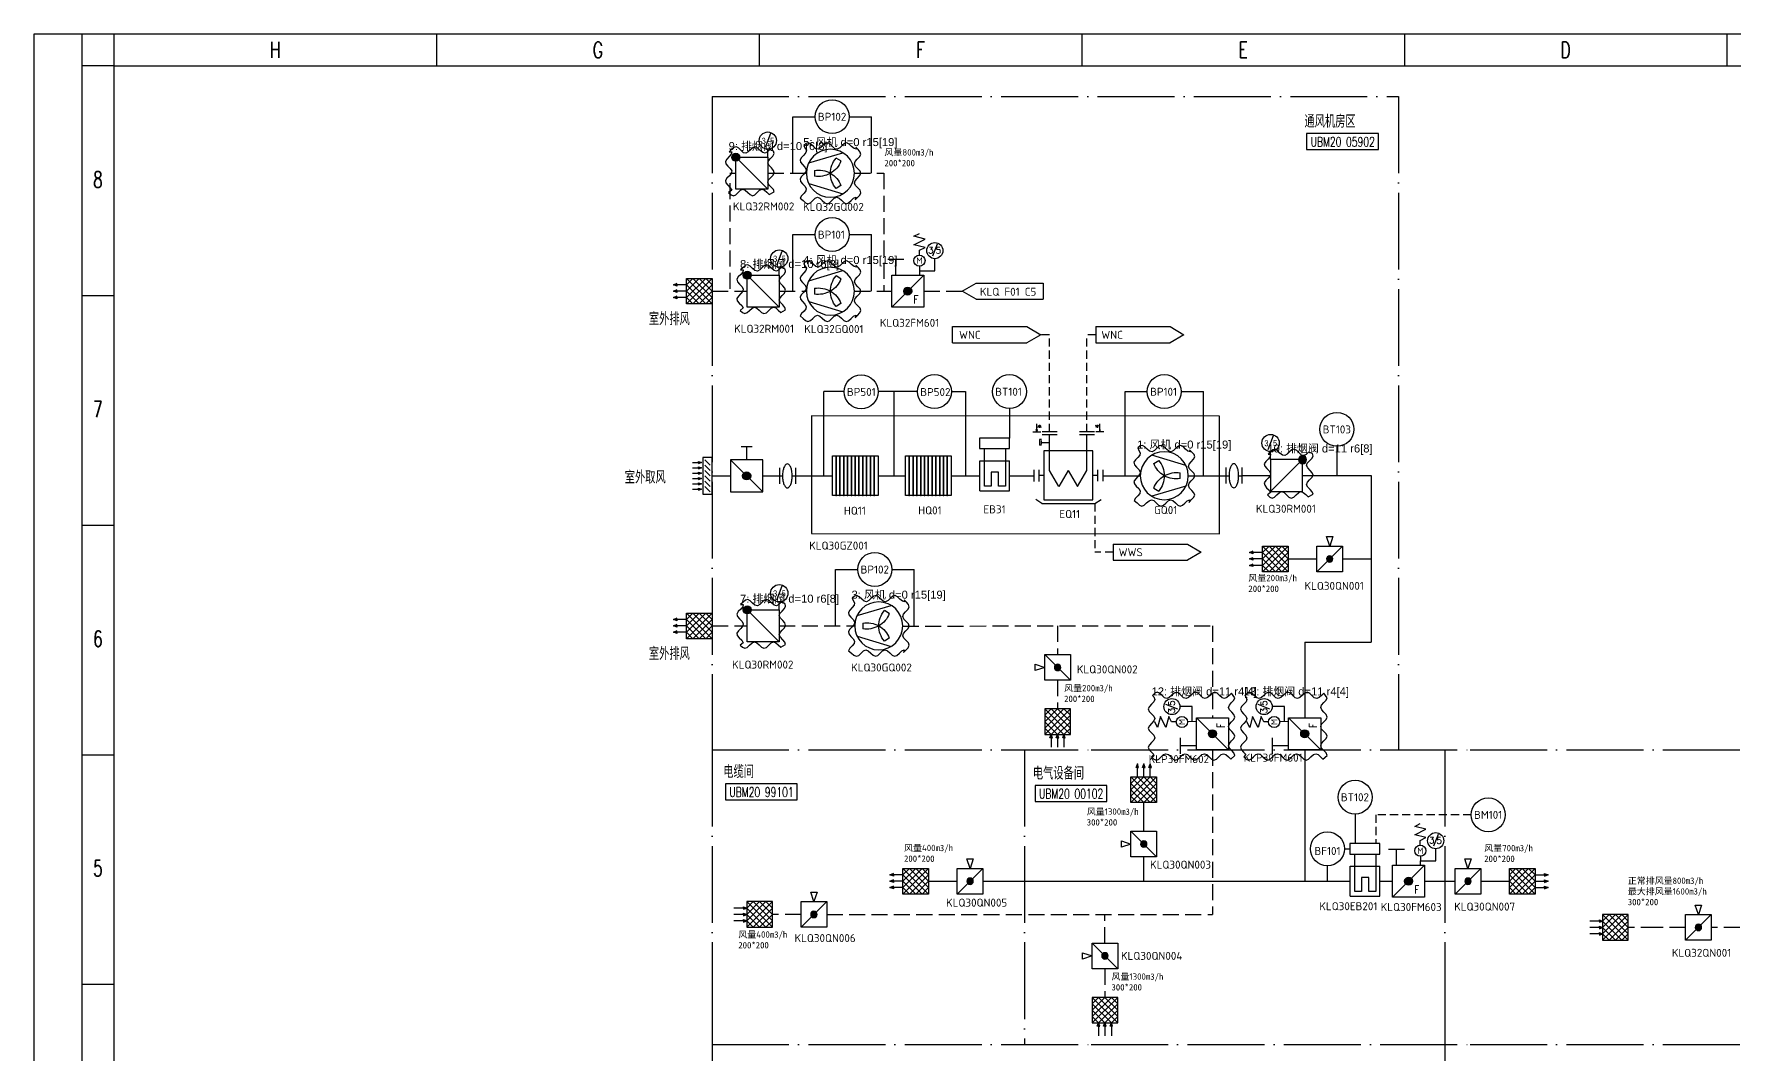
# Model space of a CAD drawing. Header units: inches. Extents: x 15 to 856, y 8 to 602.
# Drawn here: x 15 to 546, y 283 to 602 of the extents above; entities that cross this region are included whole.
import ezdxf
from ezdxf.enums import TextEntityAlignment as Align

# ---------------------------------------------------------------- set-up
doc = ezdxf.new("R2010")
doc.units = ezdxf.units.IN
for name, pattern in [('ACAD_ISO04W100', [30, 24, -3, 0, -3]), ('DASHEDX2', [38.1, 25.4, -12.7]), ('DASHEDX3', [7, 5, -2])]:
    doc.linetypes.add(name, pattern=pattern)
for name, color, linetype in [('05Basic', 3, 'Continuous'), ('1', 7, 'Continuous'), ('DUCT', 1, 'Continuous'), ('LEGEND_MATCH', 4, 'Continuous'), ('TBasic', 2, 'Continuous'), ('V-10_fire damper', 3, 'Continuous'), ('图框', 4, 'Continuous'), ('土建', 4, 'Continuous'), ('通风设备', 3, 'Continuous')]:
    doc.layers.add(name, color=color, linetype=linetype)
doc.styles.add('HW', font='wromans.shx', dxfattribs={"bigfont": 'hztxtc.shx'})
doc.styles.add('HZ', font='txt_____.ttf', dxfattribs={"width": 0.7, "bigfont": 'HZTXT'})
doc.styles.add('ISOCP', font='isocpeur.ttf')
doc.styles.add('ISOCPEUR', font='isocpeur.ttf')
doc.styles.add('ROMAND', font='romand__.ttf', dxfattribs={"width": 0.7, "bigfont": 'OCHINESE.shx'})
doc.styles.add('SIMPLEX', font='SIMPLEX', dxfattribs={"width": 0.6})
doc.styles.get("Standard").update_dxf_attribs({"font": 'arial.ttf'})

# ---------------------------------------------------------------- blocks, each defined once
blk = doc.blocks.new('tk1')
at = {"layer": '图框'}
for p, q in [((-831, 584), (10, 584)), ((-831, -10), (-831, 584)), ((-816, 208.63), (-816, 584)), ((-806, 574), (-806, 584)), ((-705.25, 584), (-705.25, 574)), ((-604.5, 584), (-604.5, 574)), ((-503.75, 584), (-503.75, 574)), ((-403, 584), (-403, 574)), ((-302.25, 584), (-302.25, 574)), ((-806, 574), (-816, 574)), ((-816, 502.25), (-806, 502.25)), ((-816, 430.5), (-806, 430.5)), ((-816, 358.75), (-806, 358.75)), ((-816, 287), (-806, 287))]:
    blk.add_line(p, q, dxfattribs=at)
at = {"layer": '图框', "color": 1}
for p, q in [((-806, 574), (0, 574)), ((-806, 0), (-806, 574))]:
    blk.add_line(p, q, dxfattribs=at)
at = {"layer": '图框', "style": 'HZ', "width": 0.7}
for s, p in [('H', (-755.63, 576.5)), ('G', (-654.88, 576.5)), ('F', (-554.13, 576.5)), ('E', (-453.38, 576.5)), ('D', (-352.63, 576.5)), ('8', (-811.04, 536.01)), ('7', (-811.04, 464.26)), ('6', (-811.04, 392.51)), ('5', (-811.04, 320.76))]:
    blk.add_text(s, height=5, dxfattribs=at).set_placement(p, align=Align.CENTER)
blk = doc.blocks.new('ms1862')
at = {"color": 0, "transparency": 33554687}
for p, q in [((0, 5), (10, 5)), ((0, 2.5), (2.5, 5)), ((0, 0), (5, 5)), ((0, -2.5), (7.5, 5)), ((0, -5), (10, 5)), ((0, 5), (10, -5)), ((0, -5), (0, 5)), ((0, 2.5), (0, 5)), ((0, 2.5), (0, 5)), ((0, 2.5), (7.5, -5)), ((0, 0), (5, -5)), ((10, -2.5), (2.5, 5)), ((2.5, -5), (10, 2.5)), ((5, 5), (10, 0)), ((5, -5), (10, 0)), ((7.5, 5), (10, 2.5)), ((10, 5), (10, -5)), ((10, 2.5), (15, 2.5)), ((10, 0), (15, 0)), ((13.75, 3), (15, 2.5)), ((13.75, 2.5), (13.75, 3)), ((13.75, 2), (15, 2.5)), ((13.75, 2.5), (13.75, 2)), ((13.75, 0.5), (15, 0)), ((13.75, 0), (13.75, 0.5)), ((13.75, 0), (13.75, -0.5)), ((13.75, -0.5), (15, 0)), ((0, -2.5), (2.5, -5)), ((10, -5), (0, -5)), ((7.5, -5), (10, -2.5)), ((10, -2.5), (15, -2.5)), ((13.75, -2), (15, -2.5)), ((13.75, -2.5), (13.75, -2)), ((13.75, -3), (15, -2.5)), ((13.75, -2.5), (13.75, -3))]:
    blk.add_line(p, q, dxfattribs=at)
for p in [(10, 0), (15, 2.5), (15, 0), (10, -2.5), (15, -2.5)]:
    blk.add_point(p, dxfattribs=at)
blk = doc.blocks.new('ms0405')
at = {"color": 0, "transparency": 33554687}
for p, q in [((-1.25, 3.75), (0, 0)), ((1.25, 3.75), (-1.25, 3.75)), ((0, 0), (1.25, 3.75))]:
    blk.add_line(p, q, dxfattribs=at)
blk = doc.blocks.new('ms1801_k10')
at = {"color": 0, "linetype": 'Continuous', "transparency": 33554687}
for p, q in [((-5, 5), (-5, -5)), ((-5, 5), (5, -5)), ((5, 5), (-5, 5)), ((5, -5), (5, 5)), ((-5, -5), (5, -5))]:
    blk.add_line(p, q, dxfattribs=at)
for radius in [1.25, 1.12, 1, 0.875, 0.75, 0.625, 0.5, 0.375, 0.25, 0.125]:
    blk.add_circle((0, 0), radius, dxfattribs=at)
at = {"color": 0, "transparency": 33554687}
blk.add_blockref('ms0405', (0, 5), dxfattribs=at)
blk = doc.blocks.new('ms1863')
at = {"color": 0, "linetype": 'ByBlock', "transparency": 33554687}
for p, q in [((-2.5, 0), (-5, -2.5)), ((0, 0), (-5, -5)), ((-5, 0), (5, -10)), ((-5, -10), (-5, 0)), ((-5, 0), (5, 0)), ((-2.5, 0), (5, -7.5)), ((0, 0), (5, -5)), ((5, 0), (-5, -10)), ((2.5, 0), (-5, -7.5)), ((-5, -2.5), (2.5, -10)), ((-5, -5), (0, -10)), ((-2.5, -10), (5, -2.5)), ((5, -5), (0, -10)), ((2.5, 0), (5, -2.5)), ((2.5, 0), (5, 0)), ((2.5, 0), (5, 0)), ((5, 0), (5, -10)), ((-5, -7.5), (-2.5, -10)), ((5, -10), (-5, -10)), ((-3, -11.25), (-2.5, -10)), ((-2.5, -11.25), (-3, -11.25)), ((-2.5, -10), (-2.5, -15)), ((-2, -11.25), (-2.5, -10)), ((-2.5, -11.25), (-2, -11.25)), ((-0.5, -11.25), (0, -10)), ((0, -11.25), (-0.5, -11.25)), ((0, -10), (0, -15)), ((0.5, -11.25), (0, -10)), ((0, -11.25), (0.5, -11.25)), ((2, -11.25), (2.5, -10)), ((2.5, -11.25), (2, -11.25)), ((5, -7.5), (2.5, -10)), ((2.5, -10), (2.5, -15)), ((3, -11.25), (2.5, -10)), ((2.5, -11.25), (3, -11.25))]:
    blk.add_line(p, q, dxfattribs=at)
for p in [(-2.5, -10), (0, -10), (2.5, -10)]:
    blk.add_point(p, dxfattribs=at)
blk = doc.blocks.new('ms1008_k01')
at = {"color": 0, "transparency": 33554687}
for p, q in [((-3.22, 6.77), (-6.42, -3.88)), ((3.22, 6.77), (6.42, -3.88)), ((-0.89, 5), (0.91, 5)), ((-3.86, -3.3), (-4.77, -1.75)), ((3.86, -3.3), (4.77, -1.75))]:
    blk.add_line(p, q, dxfattribs=at)
blk.add_circle((0, 0), 7.5, dxfattribs=at)
for centre, start, end in [((0.05, -7.5), 90.369, 129.9804), ((-6.52, 3.71), 290.792, 330.369), ((6.5, 3.73), 170.2818, 209.8588), ((-6.49, 3.77), 329.8588, 9.4702), ((-0.05, -7.5), 50.0196, 89.631), ((6.52, 3.71), 209.631, 249.208)]:
    blk.add_arc(centre, 7.5, start, end, dxfattribs=at)
blk = doc.blocks.new('ms0221')
at = {"color": 0, "transparency": 33554687}
for p, q in [((-2.5, 2.5), (-2.5, -2.5)), ((2.5, 2.5), (2.5, -2.5)), ((-2.53, -0.03), (-1.53, -0.03)), ((1.47, -0.03), (2.47, -0.03))]:
    blk.add_line(p, q, dxfattribs=at)
for centre, radius, start, end in [((7.86, -0.03), 9.4, 170.6129, 180), ((3.94, 0.62), 5.42, 158.2424, 170.6129), ((1.48, 1.6), 2.77, 136.0636, 158.2424), ((-0.03, 3.06), 0.67, 90, 136.0636), ((-0.03, 3.06), 0.67, 43.9364, 90), ((-1.55, 1.6), 2.77, 21.7576, 43.9364), ((-4.01, 0.62), 5.42, 9.3871, 21.7576), ((-7.93, -0.03), 9.4, 0, 9.3871), ((7.86, -0.03), 9.4, 180, 189.3871), ((3.94, -0.68), 5.42, 189.3871, 201.7576), ((1.48, -1.66), 2.77, 201.7576, 223.9364), ((-0.03, -3.12), 0.67, 223.9364, 270), ((-0.03, -3.12), 0.67, 270, 316.0636), ((-1.55, -1.66), 2.77, 316.0636, 338.2424), ((-4.01, -0.68), 5.42, 338.2424, 350.6129), ((-7.93, -0.03), 9.4, 350.6129, 360)]:
    blk.add_arc(centre, radius, start, end, dxfattribs=at)
blk = doc.blocks.new('ms1821')
at = {"color": 0, "transparency": 33554687}
for p, q in [((-5, 5), (5, -5)), ((-5, 5), (5, 5)), ((-5, -5), (-5, 5)), ((5, 5), (5, -5)), ((5, -5), (-5, -5))]:
    blk.add_line(p, q, dxfattribs=at)
for radius in [1.25, 1.12, 1, 0.875, 0.75, 0.625, 0.5, 0.375, 0.25, 0.125]:
    blk.add_circle((-5, 5), radius, dxfattribs=at)
blk = doc.blocks.new('防火阀vaf')
at = {"color": 3}
for p, q in [((1660.48, 1013.01), (1662.23, 1013.89)), ((1663.98, 1012.14), (1660.48, 1013.01)), ((1660.48, 1010.39), (1663.98, 1012.14)), ((1663.98, 1009.51), (1660.48, 1010.39)), ((1662.23, 1008.64), (1663.98, 1009.51)), ((1667.77, 1010.51), (1666.31, 1006.81)), ((1652.32, 1005.87), (1657.32, 1005.87)), ((1654.82, 1000.87), (1654.82, 1005.87)), ((1662.23, 1007.15), (1662.23, 1008.64)), ((1653.57, 1000.87), (1663.57, 1000.87)), ((1653.57, 990.87), (1663.57, 1000.87)), ((1653.57, 990.87), (1653.57, 1000.87)), ((1662.32, 1000.87), (1662.38, 1003.66)), ((1663.57, 1000.87), (1663.57, 990.87)), ((1663.57, 990.87), (1653.57, 990.87))]:
    blk.add_line(p, q, dxfattribs=at)
at = {"color": 3, "linetype": 'Continuous'}
for p, q in [((1667.03, 1002.19), (1667.03, 1006.02)), ((1662.32, 1002.19), (1667.03, 1002.19))]:
    blk.add_line(p, q, dxfattribs=at)
blk.add_circle((1667.03, 1008.53), 2.51, dxfattribs=at)
at = {"color": 3}
for centre, radius in [((1662.23, 1005.4), 1.75), ((1658.57, 995.87), 1.25), ((1658.57, 995.87), 1.12), ((1658.57, 995.87), 1), ((1658.57, 995.87), 0.875), ((1658.57, 995.87), 0.75), ((1658.57, 995.87), 0.625), ((1658.57, 995.87), 0.5), ((1658.57, 995.87), 0.375), ((1658.57, 995.87), 0.25), ((1658.57, 995.87), 0.125)]:
    blk.add_circle(centre, radius, dxfattribs=at)
at = {"color": 3, "style": 'ROMAND'}
for s, p in [('3', (1665.78, 1008.63)), ('5', (1668.13, 1008.6))]:
    blk.add_text(s, height=2, dxfattribs=at).set_placement(p, align=Align.MIDDLE)
at = {"color": 3, "style": 'ISOCP'}
blk.add_text('M', height=2, rotation=360, dxfattribs=at).set_placement((1662.23, 1005.4), align=Align.MIDDLE)
at = {"color": 3, "style": 'HZ', "width": 0.8}
blk.add_text('F', height=2.46, dxfattribs=at).set_placement((1660.36, 992.04))

msp = doc.modelspace()

# ---------------------------------------------------------------- hatches: boundary and pattern name
at = {"transparency": 33554687}
h = msp.add_hatch(color=0, dxfattribs=at)
h.paths.add_polyline_path([(328.1, 477.31), (327.97, 478.06), (328.1, 478.06)])
h.paths.add_polyline_path([(328.1, 477.31), (328.1, 478.06), (328.22, 478.06)])
h = msp.add_hatch(color=0, dxfattribs=at)
h.paths.add_polyline_path([(347.82, 477.31), (347.94, 478.06), (347.82, 478.06)])
h.paths.add_polyline_path([(347.82, 477.31), (347.82, 478.06), (347.69, 478.06)])

# ---------------------------------------------------------------- linework, layer by layer
at = {"color": 0, "linetype": 'ACAD_ISO04W100', "transparency": 33554687}
for p, q in [((226.72, 582.16), (441.05, 582.16)), ((226.72, 377.99), (345.11, 377.99)), ((226.72, 377.99), (345.11, 377.99)), ((345.11, 377.99), (463.49, 377.99)), ((345.11, 377.99), (463.49, 377.99)), ((463.49, 377.99), (581.87, 377.99)), ((463.49, 377.99), (581.87, 377.99)), ((226.72, 285.85), (345.11, 285.85)), ((345.11, 285.85), (463.49, 285.85)), ((463.49, 285.85), (581.87, 285.85))]:
    msp.add_line(p, q, dxfattribs=at)
for p, q in [((251.93, 558.2), (251.93, 575.84)), ((251.93, 575.84), (258.89, 575.84)), ((269.51, 575.84), (276.47, 575.84)), ((276.47, 558.15), (276.47, 575.84)), ((251.93, 521.35), (251.93, 539)), ((251.93, 539), (258.89, 539)), ((269.51, 539), (276.47, 539)), ((276.47, 521.3), (276.47, 539)), ((346.56, 510.21), (346.56, 505.19)), ((267.95, 489.9), (261.61, 489.9)), ((261.61, 463.62), (261.61, 489.9)), ((290.85, 489.9), (278.58, 489.9)), ((283.62, 463.62), (283.62, 489.9)), ((301.48, 489.9), (305.85, 489.9)), ((305.85, 489.9), (305.85, 463.62)), ((355.68, 463.62), (355.68, 489.9)), ((355.68, 489.9), (362.64, 489.9)), ((373.27, 489.9), (380.22, 489.9)), ((380.22, 463.62), (380.22, 489.9)), ((319.58, 484.58), (319.58, 475.41)), ((421.86, 472.81), (421.86, 463.64)), ((351.97, 442.26), (351.97, 437.25)), ((265.25, 416.69), (265.25, 434.34)), ((265.25, 434.34), (272.21, 434.34)), ((282.84, 434.34), (289.79, 434.34)), ((289.79, 416.65), (289.79, 434.34)), ((427.54, 357.85), (427.54, 348.69)), ((418.89, 336.89), (418.89, 341.71))]:
    msp.add_line(p, q)
at = {"color": 3}
for p, q in [((244.97, 570.6), (243.24, 566.2)), ((244.12, 563.15), (244.12, 565.65)), ((248.54, 533.75), (246.81, 529.35)), ((247.69, 526.3), (247.69, 528.8)), ((334.45, 477.31), (329.78, 477.31)), ((334.45, 476.36), (329.78, 476.36)), ((332.12, 465.22), (332.12, 476.36)), ((346.13, 477.31), (341.47, 477.31)), ((346.13, 476.36), (341.47, 476.36)), ((343.8, 465.22), (343.8, 476.36)), ((402, 476.09), (400.27, 471.69)), ((264.28, 457.4), (264.28, 469.83)), ((264.28, 469.83), (278.53, 469.83)), ((265.46, 457.4), (265.46, 469.83)), ((265.46, 469.73), (265.46, 457.4)), ((266.65, 457.4), (266.65, 469.83)), ((266.65, 469.73), (266.65, 457.4)), ((267.84, 457.4), (267.84, 469.83)), ((267.84, 469.73), (267.84, 457.4)), ((269.03, 457.4), (269.03, 469.83)), ((269.03, 469.73), (269.03, 457.4)), ((270.22, 457.4), (270.22, 469.83)), ((270.22, 469.73), (270.22, 457.4)), ((271.4, 457.4), (271.4, 469.83)), ((271.4, 469.73), (271.4, 457.4)), ((272.59, 457.4), (272.59, 469.83)), ((272.59, 469.73), (272.59, 457.4)), ((273.78, 457.4), (273.78, 469.83)), ((273.78, 469.73), (273.78, 457.4)), ((274.97, 457.4), (274.97, 469.83)), ((274.97, 469.73), (274.97, 457.4)), ((276.15, 457.4), (276.15, 469.83)), ((276.15, 469.73), (276.15, 457.4)), ((277.34, 457.4), (277.34, 469.83)), ((277.34, 469.73), (277.34, 457.4)), ((278.53, 469.83), (278.53, 457.4)), ((287.11, 457.4), (287.11, 469.83)), ((287.11, 469.83), (301.37, 469.83)), ((288.3, 457.4), (288.3, 469.83)), ((288.3, 469.73), (288.3, 457.4)), ((289.49, 457.4), (289.49, 469.83)), ((289.49, 469.73), (289.49, 457.4)), ((290.68, 457.4), (290.68, 469.83)), ((290.68, 469.73), (290.68, 457.4)), ((291.86, 457.4), (291.86, 469.83)), ((291.86, 469.73), (291.86, 457.4)), ((293.05, 457.4), (293.05, 469.83)), ((293.05, 469.73), (293.05, 457.4)), ((294.24, 457.4), (294.24, 469.83)), ((294.24, 469.73), (294.24, 457.4)), ((295.43, 457.4), (295.43, 469.83)), ((295.43, 469.73), (295.43, 457.4)), ((296.62, 457.4), (296.62, 469.83)), ((296.62, 469.73), (296.62, 457.4)), ((297.8, 457.4), (297.8, 469.83)), ((297.8, 469.73), (297.8, 457.4)), ((298.99, 457.4), (298.99, 469.83)), ((298.99, 469.73), (298.99, 457.4)), ((300.18, 457.4), (300.18, 469.83)), ((300.18, 469.73), (300.18, 457.4)), ((301.37, 469.83), (301.37, 457.4)), ((345.58, 471.35), (330.33, 471.35)), ((330.33, 471.35), (330.33, 456.1)), ((345.58, 456.1), (345.58, 471.35)), ((401.15, 468.64), (401.15, 471.14)), ((327.21, 465.41), (327.21, 461.82)), ((328.8, 465.41), (328.8, 461.82)), ((335.04, 460.26), (332.12, 465.22)), ((337.96, 465.22), (335.04, 460.26)), ((337.96, 465.22), (340.88, 460.26)), ((340.88, 460.26), (343.8, 465.22)), ((347.11, 465.47), (347.11, 461.89)), ((348.71, 465.47), (348.71, 461.89)), ((278.53, 457.4), (264.28, 457.4)), ((301.37, 457.4), (287.11, 457.4)), ((329.73, 454.94), (327.82, 456.21)), ((329.73, 454.94), (346.3, 454.94)), ((330.33, 456.1), (345.58, 456.1)), ((346.3, 454.94), (348.21, 456.21)), ((248.54, 429.13), (246.81, 424.74)), ((247.69, 421.69), (247.69, 424.19))]:
    msp.add_line(p, q, dxfattribs=at)
at = {"color": 7}
for p, q in [((304.86, 521.3), (309.16, 523.81)), ((309.16, 518.8), (304.86, 521.3)), ((325.06, 510.21), (329.36, 507.7)), ((369.8, 510.21), (374.1, 507.7)), ((329.36, 507.7), (325.06, 505.19)), ((374.1, 507.7), (369.8, 505.19)), ((375.21, 442.26), (379.51, 439.76)), ((379.51, 439.76), (375.21, 437.25))]:
    msp.add_line(p, q, dxfattribs=at)
at = {"color": 7, "linetype": 'Continuous'}
for p, q in [((309.16, 523.81), (330.09, 523.81)), ((330.09, 523.81), (330.09, 518.8)), ((309.16, 518.8), (330.09, 518.8)), ((301.82, 510.21), (325.06, 510.21)), ((301.82, 505.19), (301.82, 510.21)), ((346.56, 510.21), (369.8, 510.21)), ((301.82, 505.19), (325.06, 505.19)), ((346.56, 505.19), (369.8, 505.19)), ((351.97, 442.26), (375.21, 442.26)), ((351.97, 437.25), (375.21, 437.25))]:
    msp.add_line(p, q, dxfattribs=at)
at = {"color": 3, "linetype": 'DASHEDX2', "ltscale": 0.1}
for p, q in [((332.12, 507.7), (329.36, 507.7)), ((332.12, 477.31), (332.12, 507.7)), ((343.8, 477.31), (343.8, 507.7)), ((346.56, 507.7), (343.8, 507.7)), ((346.3, 454.94), (346.3, 439.76)), ((351.97, 439.76), (346.3, 439.76))]:
    msp.add_line(p, q, dxfattribs=at)
at = {"color": 0, "transparency": 33554687}
for p, q in [((328.1, 477.31), (328.1, 479.81)), ((328.5, 478.76), (329.47, 479.33)), ((328.5, 479.33), (329.47, 478.76)), ((328.5, 478.77), (329.46, 479.33)), ((328.5, 479.33), (329.46, 478.76)), ((328.5, 478.77), (329.47, 479.33)), ((328.5, 479.33), (329.47, 478.76)), ((328.98, 479.55), (328.98, 478.55)), ((328.98, 479.54), (328.98, 478.54)), ((328.99, 479.55), (328.99, 478.55)), ((347.41, 478.76), (346.45, 479.33)), ((347.41, 479.33), (346.45, 478.76)), ((347.42, 478.77), (346.45, 479.33)), ((347.41, 479.33), (346.45, 478.76)), ((347.41, 478.77), (346.45, 479.33)), ((347.41, 479.33), (346.45, 478.76)), ((346.93, 479.55), (346.93, 478.55)), ((346.93, 479.55), (346.93, 478.55)), ((346.93, 479.54), (346.93, 478.54)), ((347.82, 477.31), (347.82, 479.81)), ((326.85, 477.31), (329.35, 477.31)), ((328.1, 477.31), (327.97, 478.06)), ((327.97, 478.06), (328.22, 478.06)), ((328.22, 478.06), (328.1, 477.31)), ((329.62, 474.05), (332.12, 474.05)), ((349.07, 477.31), (346.57, 477.31)), ((347.69, 478.06), (347.82, 477.31)), ((347.94, 478.06), (347.69, 478.06)), ((347.82, 477.31), (347.94, 478.06))]:
    msp.add_line(p, q, dxfattribs=at)
at = {"color": 0, "linetype": 'Continuous', "transparency": 33554687}
for p, q in [((329.62, 474.95), (328.92, 474.95)), ((328.92, 474.95), (328.92, 473.16)), ((329.62, 473.16), (328.92, 473.16)), ((329.62, 474.05), (329.62, 474.61)), ((329.62, 473.5), (329.62, 474.05))]:
    msp.add_line(p, q, dxfattribs=at)
at = {"color": 4, "linetype": 'DASHEDX2', "ltscale": 0.1}
for p, q in [((434.03, 357.65), (434.03, 348.69)), ((463.83, 357.65), (434.03, 357.65)), ((424.21, 347.02), (425.91, 347.02))]:
    msp.add_line(p, q, dxfattribs=at)
at = {"color": 6}
for points in [[(412.4, 565.59), (434.81, 565.59), (434.81, 570.59), (412.4, 570.59)], [(230.88, 362.36), (253.29, 362.36), (253.29, 367.36), (230.88, 367.36)], [(327.59, 361.85), (349.99, 361.85), (349.99, 366.85), (327.59, 366.85)]]:
    msp.add_lwpolyline(points, close=True, dxfattribs=at)
for centre in [(264.2, 575.84), (264.2, 539), (273.27, 489.85), (296.16, 489.9), (319.58, 489.9), (367.95, 489.9), (421.86, 478.12), (277.52, 434.34), (427.54, 363.17), (469.14, 357.65), (418.89, 347.02)]:
    msp.add_circle(centre, 5.31)
at = {"color": 3}
for centre in [(244.12, 568.35), (247.69, 531.5), (401.15, 473.84), (247.69, 426.89)]:
    msp.add_circle(centre, 2.7, dxfattribs=at)
for p in [(265.46, 457.4), (266.65, 457.4), (267.84, 457.4), (269.03, 457.4), (270.22, 457.4), (271.4, 457.4), (272.59, 457.4), (273.78, 457.4), (274.97, 457.4), (276.15, 457.4), (277.34, 457.4), (288.3, 457.4), (289.49, 457.4), (290.68, 457.4), (291.86, 457.4), (293.05, 457.4), (294.24, 457.4), (295.43, 457.4), (296.62, 457.4), (297.8, 457.4), (298.99, 457.4), (300.18, 457.4)]:
    msp.add_point(p, dxfattribs=at)
at = {"layer": '1', "color": 3}
for p, q in [((330.33, 463.66), (328.8, 463.66)), ((347.11, 463.72), (345.58, 463.72))]:
    msp.add_line(p, q, dxfattribs=at)
at = {"layer": 'DUCT', "color": 1, "linetype": 'DASHEDX3'}
for points in [[(232.21, 558.15), (234.12, 558.15)], [(244.12, 558.15), (256.17, 558.15)], [(271.17, 558.15), (280.3, 558.15)], [(280.3, 558.15), (280.3, 521.3)], [(232.21, 555.04), (232.21, 521.3)], [(226.72, 521.3), (237.69, 521.3)], [(247.69, 521.3), (256.17, 521.3)], [(271.17, 521.3), (282.82, 521.3)], [(292.82, 521.3), (304.86, 521.3)], [(226.72, 416.69), (237.69, 416.69)], [(247.69, 416.69), (271.23, 416.69)], [(286.26, 416.64), (382.98, 416.69)], [(334.62, 416.67), (334.62, 407.71)], [(382.98, 416.69), (382.98, 387.99)], [(334.62, 399.71), (334.62, 390.75)], [(382.98, 377.99), (382.98, 326.5)], [(254.5, 326.5), (245.54, 326.5)], [(262.5, 326.5), (382.98, 326.5)], [(349.41, 317.55), (349.41, 326.5)], [(521.82, 322.45), (512.86, 322.45)], [(530.78, 322.45), (521.82, 322.45)], [(547.73, 322.45), (538.78, 322.45)], [(349.41, 309.55), (349.41, 300.59)]]:
    msp.add_lwpolyline(points, dxfattribs=at)
at = {"layer": 'DUCT', "color": 1, "linetype": 'ByBlock'}
for points in [[(226.72, 463.57), (232.51, 463.57)], [(242.51, 463.57), (247.72, 463.57)], [(252.76, 463.6), (264.28, 463.6)], [(278.53, 463.62), (287.11, 463.62)], [(301.37, 463.62), (310.32, 463.62)], [(319.62, 463.62), (327.21, 463.62)], [(348.71, 463.62), (360.45, 463.62)], [(375.45, 463.61), (387.2, 463.61)], [(392.2, 463.64), (401.15, 463.64)], [(411.15, 463.64), (432.57, 463.64)], [(432.57, 463.64), (432.57, 411.57)], [(406.65, 437.6), (415.61, 437.6)], [(423.61, 437.6), (432.57, 437.6)], [(411.79, 411.57), (432.57, 411.57)], [(411.79, 411.57), (411.79, 387.99)], [(411.79, 377.99), (411.79, 336.89)], [(361.54, 352.51), (361.54, 361.47)], [(361.54, 336.89), (361.54, 344.51)], [(294.33, 336.89), (303.28, 336.89)], [(311.28, 336.89), (411.79, 336.89)], [(411.79, 336.89), (425.99, 336.89)], [(435.29, 336.89), (439.25, 336.89)], [(449.25, 336.89), (458.79, 336.89)], [(466.79, 336.89), (475.74, 336.89)]]:
    msp.add_lwpolyline(points, dxfattribs=at)
at = {"layer": 'LEGEND_MATCH', "color": 4}
for points in [[(231.87, 552.15), (232.62, 551.45), (233.36, 551.15), (234.11, 551.44), (234.85, 552.14), (235.6, 552.85), (236.35, 553.15), (237.09, 552.88), (237.84, 552.18), (238.59, 551.47), (239.33, 551.15), (240.08, 551.42), (240.83, 552.11), (241.57, 552.83), (242.32, 553.15), (243.07, 552.9), (243.81, 552.21), (244.56, 551.49), (246.12, 552.34), (245.87, 553.09), (245.19, 553.83), (244.47, 554.58), (244.12, 555.33), (244.35, 556.07), (245.03, 556.82), (245.76, 557.56), (246.11, 558.31), (245.89, 559.06), (245.22, 559.8), (244.49, 560.55), (244.12, 561.3), (244.34, 562.04), (245, 562.79), (245.73, 563.54), (246.11, 564.28), (245.91, 565.03), (244.75, 565.54), (244, 564.8), (243.25, 564.41), (242.51, 564.6), (241.76, 565.26), (241.01, 566), (240.27, 566.39), (239.52, 566.21), (238.77, 565.56), (238.03, 564.82), (237.28, 564.42), (236.53, 564.58), (235.79, 565.23), (235.04, 565.97), (234.29, 566.39), (233.55, 566.23), (232.8, 565.59), (232.06, 564.85), (232.85, 564.84), (232.7, 564.1), (232.07, 563.35), (231.32, 562.6), (230.89, 561.86), (231.03, 561.11), (231.65, 560.36), (232.4, 559.62), (232.84, 558.87), (232.72, 558.12), (232.1, 557.38), (231.35, 556.63), (230.9, 555.89), (231.01, 555.14), (231.62, 554.39), (232.38, 553.65), (232.84, 552.9)], [(255.17, 549.65), (255.91, 548.95), (256.66, 548.65), (257.41, 548.94), (258.15, 549.64), (258.9, 550.35), (259.65, 550.65), (260.4, 550.37), (261.14, 549.68), (261.89, 548.96), (262.64, 548.65), (263.39, 548.92), (264.13, 549.62), (264.88, 550.33), (265.63, 550.65), (266.37, 550.39), (267.12, 549.7), (267.87, 548.98), (268.62, 548.65), (269.36, 548.91), (270.11, 549.6), (270.86, 550.32), (271.61, 550.65), (271.41, 549.84), (272.1, 550.59), (272.82, 551.33), (273.16, 552.08), (272.93, 552.83), (272.25, 553.58), (271.52, 554.32), (271.17, 555.07), (271.4, 555.82), (272.07, 556.56), (272.8, 557.31), (273.16, 558.06), (272.94, 558.81), (272.27, 559.55), (271.54, 560.3), (271.17, 561.05), (271.38, 561.8), (272.05, 562.54), (272.78, 563.29), (273.16, 564.04), (272.95, 564.78), (272.29, 565.53), (271.56, 566.28), (271.79, 565.66), (271.04, 565.86), (270.3, 566.52), (269.55, 567.25), (268.8, 567.64), (268.06, 567.46), (267.31, 566.8), (266.56, 566.06), (265.81, 565.66), (265.07, 565.84), (264.32, 566.49), (263.57, 567.23), (262.83, 567.64), (262.08, 567.47), (261.33, 566.82), (260.58, 566.08), (259.84, 565.67), (259.09, 565.83), (258.34, 566.47), (257.59, 567.22), (256.85, 567.63), (256.1, 567.48), (255.35, 566.85), (255.72, 566.09), (256.15, 565.34), (256, 564.6), (255.37, 563.85), (254.62, 563.1), (254.19, 562.36), (254.32, 561.61), (254.95, 560.86), (255.7, 560.11), (256.14, 559.37), (256.01, 558.62), (255.39, 557.87), (254.64, 557.13), (254.19, 556.38), (254.31, 555.63), (254.93, 554.88), (255.68, 554.14), (256.14, 553.39), (256.03, 552.64), (255.42, 551.89), (254.66, 551.15), (254.2, 550.4)], [(235.44, 515.3), (236.19, 514.6), (236.94, 514.3), (237.68, 514.59), (238.43, 515.29), (239.18, 516), (239.92, 516.3), (240.67, 516.03), (241.42, 515.33), (242.16, 514.62), (242.91, 514.3), (243.66, 514.57), (244.4, 515.26), (245.15, 515.98), (245.89, 516.3), (246.64, 516.05), (247.39, 515.36), (248.13, 514.64), (249.69, 515.49), (249.45, 516.24), (248.77, 516.98), (248.04, 517.73), (247.7, 518.48), (247.93, 519.22), (248.61, 519.97), (249.33, 520.72), (249.69, 521.46), (249.47, 522.21), (248.8, 522.95), (248.07, 523.7), (247.7, 524.45), (247.91, 525.19), (248.58, 525.94), (249.31, 526.69), (249.69, 527.43), (249.49, 528.18), (248.32, 528.69), (247.57, 527.95), (246.83, 527.56), (246.08, 527.75), (245.34, 528.41), (244.59, 529.15), (243.84, 529.54), (243.1, 529.36), (242.35, 528.71), (241.6, 527.97), (240.86, 527.57), (240.11, 527.73), (239.36, 528.38), (238.62, 529.12), (237.87, 529.54), (237.12, 529.38), (236.38, 528.74), (235.63, 528), (236.42, 527.99), (236.28, 527.25), (235.65, 526.5), (234.9, 525.75), (234.47, 525.01), (234.6, 524.26), (235.22, 523.51), (235.98, 522.77), (236.42, 522.02), (236.3, 521.28), (235.68, 520.53), (234.93, 519.78), (234.47, 519.04), (234.59, 518.29), (235.2, 517.54), (235.95, 516.8), (236.41, 516.05)], [(255.17, 512.8), (255.91, 512.1), (256.66, 511.8), (257.41, 512.09), (258.15, 512.79), (258.9, 513.5), (259.65, 513.8), (260.4, 513.52), (261.14, 512.83), (261.89, 512.11), (262.64, 511.8), (263.39, 512.07), (264.13, 512.77), (264.88, 513.48), (265.63, 513.8), (266.37, 513.54), (267.12, 512.85), (267.87, 512.13), (268.62, 511.8), (269.36, 512.06), (270.11, 512.75), (270.86, 513.47), (271.61, 513.8), (271.41, 512.99), (272.1, 513.74), (272.82, 514.48), (273.16, 515.23), (272.93, 515.98), (272.25, 516.73), (271.52, 517.47), (271.17, 518.22), (271.4, 518.97), (272.07, 519.72), (272.8, 520.46), (273.16, 521.21), (272.94, 521.96), (272.27, 522.7), (271.54, 523.45), (271.17, 524.2), (271.38, 524.95), (272.05, 525.69), (272.78, 526.44), (273.16, 527.19), (272.95, 527.94), (272.29, 528.68), (271.56, 529.43), (271.79, 528.81), (271.04, 529.01), (270.3, 529.67), (269.55, 530.4), (268.8, 530.79), (268.06, 530.61), (267.31, 529.95), (266.56, 529.21), (265.81, 528.82), (265.07, 528.99), (264.32, 529.64), (263.57, 530.39), (262.83, 530.79), (262.08, 530.62), (261.33, 529.98), (260.58, 529.23), (259.84, 528.82), (259.09, 528.98), (258.34, 529.62), (257.59, 530.37), (256.85, 530.79), (256.1, 530.63), (255.35, 530), (255.72, 529.24), (256.15, 528.5), (256, 527.75), (255.37, 527), (254.62, 526.25), (254.19, 525.51), (254.32, 524.76), (254.95, 524.01), (255.7, 523.26), (256.14, 522.52), (256.01, 521.77), (255.39, 521.02), (254.64, 520.28), (254.19, 519.53), (254.31, 518.78), (254.93, 518.03), (255.68, 517.29), (256.14, 516.54), (256.03, 515.79), (255.42, 515.05), (254.66, 514.3), (254.2, 513.55)], [(359.45, 455.11), (360.2, 454.41), (360.95, 454.11), (361.69, 454.4), (362.44, 455.1), (363.19, 455.81), (363.94, 456.11), (364.68, 455.83), (365.43, 455.14), (366.18, 454.42), (366.92, 454.11), (367.67, 454.38), (368.42, 455.08), (369.17, 455.79), (369.91, 456.11), (370.66, 455.85), (371.41, 455.16), (372.16, 454.44), (372.9, 454.11), (373.65, 454.37), (374.4, 455.05), (375.14, 455.78), (375.89, 456.11), (375.7, 455.3), (376.38, 456.05), (377.11, 456.79), (377.45, 457.54), (377.21, 458.29), (376.53, 459.04), (375.81, 459.78), (375.46, 460.53), (375.68, 461.28), (376.36, 462.02), (377.09, 462.77), (377.45, 463.52), (377.23, 464.27), (376.56, 465.01), (375.82, 465.76), (375.46, 466.51), (375.67, 467.25), (376.34, 468), (377.07, 468.75), (377.44, 469.5), (377.24, 470.24), (376.58, 470.99), (375.84, 471.74), (376.08, 471.12), (375.33, 471.32), (374.58, 471.97), (373.84, 472.71), (373.09, 473.1), (372.34, 472.91), (371.59, 472.26), (370.85, 471.52), (370.1, 471.12), (369.35, 471.3), (368.61, 471.95), (367.86, 472.69), (367.11, 473.1), (366.36, 472.93), (365.62, 472.28), (364.87, 471.54), (364.12, 471.13), (363.37, 471.29), (362.63, 471.93), (361.88, 472.68), (361.13, 473.09), (360.39, 472.94), (359.64, 472.31), (360.01, 471.55), (360.43, 470.8), (360.29, 470.06), (359.66, 469.31), (358.91, 468.56), (358.47, 467.82), (358.61, 467.07), (359.24, 466.32), (359.99, 465.57), (360.43, 464.83), (360.3, 464.08), (359.68, 463.33), (358.93, 462.58), (358.48, 461.84), (358.6, 461.09), (359.21, 460.34), (359.97, 459.6), (360.42, 458.85), (360.31, 458.1), (359.7, 457.35), (358.95, 456.61), (358.49, 455.86)], [(400.15, 457.64), (400.9, 456.94), (401.65, 456.64), (402.39, 456.93), (403.14, 457.63), (403.89, 458.34), (404.63, 458.64), (405.38, 458.37), (406.13, 457.67), (406.87, 456.96), (407.62, 456.64), (408.37, 456.91), (409.11, 457.6), (409.86, 458.32), (410.6, 458.64), (411.35, 458.39), (412.1, 457.7), (412.84, 456.98), (414.4, 457.83), (414.16, 458.58), (413.48, 459.32), (412.75, 460.07), (412.41, 460.82), (412.64, 461.56), (413.32, 462.31), (414.04, 463.05), (414.4, 463.8), (414.18, 464.55), (413.51, 465.29), (412.78, 466.04), (412.41, 466.79), (412.62, 467.53), (413.29, 468.28), (414.02, 469.03), (414.4, 469.77), (414.2, 470.52), (413.03, 471.02), (412.28, 470.29), (411.54, 469.9), (410.79, 470.09), (410.04, 470.75), (409.3, 471.49), (408.55, 471.88), (407.81, 471.7), (407.06, 471.05), (406.31, 470.31), (405.57, 469.91), (404.82, 470.07), (404.07, 470.72), (403.33, 471.46), (402.58, 471.88), (401.83, 471.72), (401.09, 471.08), (400.34, 470.34), (401.13, 470.33), (400.99, 469.59), (400.36, 468.84), (399.61, 468.09), (399.18, 467.35), (399.31, 466.6), (399.93, 465.85), (400.69, 465.11), (401.13, 464.36), (401, 463.61), (400.39, 462.87), (399.63, 462.12), (399.18, 461.37), (399.3, 460.63), (399.91, 459.88), (400.66, 459.14), (401.12, 458.39)], [(270.26, 408.19), (271.01, 407.49), (271.76, 407.19), (272.5, 407.48), (273.25, 408.18), (274, 408.89), (274.75, 409.19), (275.49, 408.91), (276.24, 408.21), (276.99, 407.5), (277.74, 407.19), (278.48, 407.46), (279.23, 408.16), (279.98, 408.87), (280.72, 409.19), (281.47, 408.93), (282.22, 408.24), (282.97, 407.52), (283.71, 407.19), (284.46, 407.45), (285.21, 408.13), (285.96, 408.86), (286.7, 409.19), (286.51, 408.38), (287.19, 409.13), (287.92, 409.87), (288.26, 410.62), (288.02, 411.37), (287.34, 412.11), (286.62, 412.86), (286.27, 413.61), (286.5, 414.36), (287.17, 415.1), (287.9, 415.85), (288.26, 416.6), (288.04, 417.35), (287.37, 418.09), (286.64, 418.84), (286.27, 419.59), (286.48, 420.33), (287.15, 421.08), (287.88, 421.83), (288.26, 422.58), (288.05, 423.32), (287.39, 424.07), (286.65, 424.82), (286.89, 424.2), (286.14, 424.4), (285.39, 425.05), (284.65, 425.79), (283.9, 426.18), (283.15, 425.99), (282.41, 425.34), (281.66, 424.6), (280.91, 424.2), (280.16, 424.38), (279.42, 425.03), (278.67, 425.77), (277.92, 426.18), (277.18, 426.01), (276.43, 425.36), (275.68, 424.62), (274.93, 424.21), (274.19, 424.37), (273.44, 425.01), (272.69, 425.76), (271.94, 426.17), (271.2, 426.02), (270.45, 425.39), (270.82, 424.63), (271.24, 423.88), (271.1, 423.14), (270.47, 422.39), (269.72, 421.64), (269.29, 420.9), (269.42, 420.15), (270.05, 419.4), (270.8, 418.65), (271.24, 417.91), (271.11, 417.16), (270.49, 416.41), (269.74, 415.66), (269.29, 414.92), (269.41, 414.17), (270.02, 413.42), (270.78, 412.68), (271.23, 411.93), (271.12, 411.18), (270.51, 410.43), (269.76, 409.69), (269.3, 408.94)], [(235.44, 410.69), (236.19, 409.99), (236.94, 409.69), (237.68, 409.98), (238.43, 410.68), (239.18, 411.39), (239.92, 411.69), (240.67, 411.42), (241.42, 410.72), (242.16, 410.01), (242.91, 409.69), (243.66, 409.96), (244.4, 410.65), (245.15, 411.36), (245.89, 411.69), (246.64, 411.44), (247.39, 410.75), (248.13, 410.03), (249.69, 410.88), (249.45, 411.62), (248.77, 412.37), (248.04, 413.12), (247.7, 413.86), (247.93, 414.61), (248.61, 415.36), (249.33, 416.1), (249.69, 416.85), (249.47, 417.6), (248.8, 418.34), (248.07, 419.09), (247.7, 419.84), (247.91, 420.58), (248.58, 421.33), (249.31, 422.08), (249.69, 422.82), (249.49, 423.57), (248.32, 424.07), (247.57, 423.34), (246.83, 422.95), (246.08, 423.14), (245.34, 423.79), (244.59, 424.53), (243.84, 424.93), (243.1, 424.75), (242.35, 424.1), (241.6, 423.36), (240.86, 422.96), (240.11, 423.12), (239.36, 423.77), (238.62, 424.51), (237.87, 424.92), (237.12, 424.77), (236.38, 424.13), (235.63, 423.39), (236.42, 423.38), (236.28, 422.64), (235.65, 421.89), (234.9, 421.14), (234.47, 420.4), (234.6, 419.65), (235.22, 418.9), (235.98, 418.16), (236.42, 417.41), (236.3, 416.66), (235.68, 415.92), (234.93, 415.17), (234.47, 414.42), (234.59, 413.68), (235.2, 412.93), (235.95, 412.18), (236.41, 411.44)], [(363.96, 375.74), (364.71, 375.03), (365.46, 374.74), (366.21, 375.03), (366.96, 375.74), (367.71, 376.45), (368.46, 376.74), (369.21, 376.45), (369.96, 375.74), (370.71, 375.03), (371.46, 374.74), (372.21, 375.03), (372.96, 375.74), (373.71, 376.44), (374.46, 376.74), (375.21, 376.45), (375.96, 375.75), (376.71, 375.04), (377.46, 374.74), (378.21, 375.03), (378.96, 375.73), (379.71, 376.44), (380.46, 376.74), (381.21, 376.45), (381.96, 375.75), (382.71, 375.04), (383.45, 374.74), (384.2, 375.03), (384.95, 375.73), (385.7, 376.44), (386.45, 376.74), (387.2, 376.45), (387.95, 375.75), (388.7, 375.04), (389.98, 376.21), (389.7, 376.96), (389, 377.71), (388.28, 378.46), (387.98, 379.21), (388.27, 379.96), (388.97, 380.71), (389.68, 381.46), (389.98, 382.21), (389.7, 382.96), (389, 383.71), (388.29, 384.46), (387.98, 385.21), (388.26, 385.95), (388.96, 386.7), (389.68, 387.45), (389.98, 388.2), (389.7, 388.95), (389, 389.7), (388.29, 390.45), (387.98, 391.2), (388.26, 391.95), (388.96, 392.7), (389.67, 393.45), (389.98, 394.2), (388.98, 395.67), (388.23, 394.97), (387.48, 394.26), (386.73, 393.95), (385.98, 394.23), (385.23, 394.93), (384.48, 395.64), (383.73, 395.95), (382.99, 395.67), (382.24, 394.98), (381.49, 394.26), (380.74, 393.95), (379.99, 394.23), (379.24, 394.92), (378.49, 395.64), (377.74, 395.95), (376.99, 395.68), (376.24, 394.98), (375.49, 394.26), (374.74, 393.95), (373.99, 394.22), (373.24, 394.92), (372.49, 395.64), (371.74, 395.95), (370.99, 395.68), (370.24, 394.98), (369.49, 394.27), (368.74, 393.95), (367.99, 394.22), (367.24, 394.92), (366.49, 395.63), (365.74, 395.95), (364.99, 395.68), (364.24, 394.98), (364.65, 394.48), (364.96, 393.73), (364.7, 392.98), (364, 392.23), (363.28, 391.48), (362.96, 390.73), (363.23, 389.98), (363.93, 389.23), (364.64, 388.48), (364.96, 387.73), (364.7, 386.98), (364, 386.23), (363.28, 385.49), (362.96, 384.74), (363.23, 383.99), (363.92, 383.24), (364.64, 382.49), (364.96, 381.74), (364.7, 380.99), (364, 380.24), (363.29, 379.49), (362.96, 378.74), (363.23, 377.99), (363.92, 377.24), (364.64, 376.49)], [(392.77, 375.74), (393.52, 375.03), (394.27, 374.74), (395.02, 375.03), (395.77, 375.74), (396.52, 376.45), (397.27, 376.74), (398.02, 376.45), (398.77, 375.74), (399.52, 375.03), (400.27, 374.74), (401.02, 375.03), (401.77, 375.74), (402.52, 376.44), (403.27, 376.74), (404.02, 376.45), (404.77, 375.75), (405.52, 375.04), (406.27, 374.74), (407.01, 375.03), (407.76, 375.73), (408.51, 376.44), (409.26, 376.74), (410.01, 376.45), (410.76, 375.75), (411.51, 375.04), (412.26, 374.74), (413.01, 375.03), (413.76, 375.73), (414.51, 376.44), (415.26, 376.74), (416.01, 376.45), (416.76, 375.75), (417.51, 375.04), (418.79, 376.21), (418.51, 376.96), (417.8, 377.71), (417.09, 378.46), (416.79, 379.21), (417.07, 379.96), (417.78, 380.71), (418.49, 381.46), (418.79, 382.21), (418.51, 382.96), (417.81, 383.71), (417.09, 384.46), (416.79, 385.21), (417.07, 385.95), (417.77, 386.7), (418.48, 387.45), (418.79, 388.2), (418.51, 388.95), (417.81, 389.7), (417.1, 390.45), (416.79, 391.2), (417.07, 391.95), (417.77, 392.7), (418.48, 393.45), (418.79, 394.2), (417.79, 395.67), (417.04, 394.97), (416.29, 394.26), (415.54, 393.95), (414.79, 394.23), (414.04, 394.93), (413.29, 395.64), (412.54, 395.95), (411.79, 395.67), (411.04, 394.98), (410.29, 394.26), (409.54, 393.95), (408.79, 394.23), (408.04, 394.92), (407.29, 395.64), (406.55, 395.95), (405.8, 395.68), (405.05, 394.98), (404.3, 394.26), (403.55, 393.95), (402.8, 394.22), (402.05, 394.92), (401.3, 395.64), (400.55, 395.95), (399.8, 395.68), (399.05, 394.98), (398.3, 394.27), (397.55, 393.95), (396.8, 394.22), (396.05, 394.92), (395.3, 395.63), (394.55, 395.95), (393.8, 395.68), (393.05, 394.98), (393.45, 394.48), (393.77, 393.73), (393.5, 392.98), (392.81, 392.23), (392.09, 391.48), (391.77, 390.73), (392.04, 389.98), (392.73, 389.23), (393.45, 388.48), (393.77, 387.73), (393.5, 386.98), (392.81, 386.23), (392.09, 385.49), (391.77, 384.74), (392.04, 383.99), (392.73, 383.24), (393.45, 382.49), (393.77, 381.74), (393.51, 380.99), (392.81, 380.24), (392.09, 379.49), (391.77, 378.74), (392.04, 377.99), (392.73, 377.24), (393.45, 376.49)]]:
    msp.add_lwpolyline(points, close=True, dxfattribs=at)
at = {"layer": '土建', "color": 0, "linetype": 'ACAD_ISO04W100', "transparency": 33554687}
for p, q in [((226.72, 582.16), (226.72, 377.99)), ((441.05, 582.16), (441.05, 377.99)), ((226.72, 377.99), (226.72, 302.99)), ((324.33, 377.99), (324.33, 285.85)), ((455.54, 377.99), (455.54, 302.99)), ((226.72, 302.99), (226.72, 227.99)), ((455.54, 302.99), (455.54, 227.99))]:
    msp.add_line(p, q, dxfattribs=at)
at = {"layer": '土建', "color": 0, "transparency": 33554687}
msp.add_lwpolyline([(385.16, 482.26), (257.81, 482.38), (257.81, 445.61), (385.16, 445.5)], close=True, dxfattribs=at)
at = {"layer": '通风设备'}
for p, q in [((319.58, 475.41), (310.24, 475.41)), ((310.24, 475.41), (310.24, 472.08)), ((319.58, 472.08), (319.58, 475.41)), ((310.24, 472.08), (319.58, 472.08)), ((311.78, 471.79), (311.78, 472.08)), ((435.25, 348.69), (425.91, 348.69)), ((425.91, 348.69), (425.91, 345.35)), ((425.91, 345.35), (435.25, 345.35)), ((427.45, 345.06), (427.45, 345.36)), ((435.25, 345.35), (435.25, 348.69))]:
    msp.add_line(p, q, dxfattribs=at)
at = {"layer": '通风设备', "color": 3}
for p, q in [((220.61, 467.74), (223.33, 467.74)), ((222.5, 467.74), (222.5, 468.07)), ((222.5, 468.07), (223.33, 467.74)), ((222.5, 467.4), (223.33, 467.74)), ((222.5, 467.74), (222.5, 467.4)), ((226.72, 469.33), (223.84, 469.33)), ((223.84, 469.33), (223.84, 457.81)), ((224.45, 468.57), (226.12, 466.9)), ((226.72, 457.81), (226.72, 469.33)), ((237.51, 472.7), (235.76, 472.7)), ((237.51, 468.57), (237.51, 472.7)), ((239.27, 472.7), (237.51, 472.7)), ((310.32, 458.94), (310.32, 468.29)), ((310.32, 468.29), (319.62, 468.29)), ((311.78, 460.36), (311.78, 471.79)), ((318.37, 472.08), (318.37, 460.36)), ((319.62, 458.94), (319.62, 468.29)), ((220.61, 466.07), (223.33, 466.07)), ((220.61, 464.4), (223.33, 464.4)), ((220.61, 462.74), (223.33, 462.74)), ((222.5, 466.4), (223.33, 466.07)), ((222.5, 466.07), (222.5, 466.4)), ((222.5, 465.74), (223.33, 466.07)), ((222.5, 466.07), (222.5, 465.74)), ((222.5, 464.4), (222.5, 464.74)), ((222.5, 464.74), (223.33, 464.4)), ((222.5, 464.07), (223.33, 464.4)), ((222.5, 464.4), (222.5, 464.07)), ((222.5, 463.07), (223.33, 462.74)), ((222.5, 462.74), (222.5, 463.07)), ((222.5, 462.4), (223.33, 462.74)), ((222.5, 462.74), (222.5, 462.4)), ((224.45, 466.9), (226.12, 465.24)), ((224.45, 465.24), (226.12, 463.57)), ((224.45, 463.57), (226.12, 461.9)), ((313.91, 464.73), (313.91, 460.36)), ((316.2, 464.73), (313.91, 464.73)), ((316.2, 460.36), (316.2, 464.73)), ((220.61, 461.07), (223.33, 461.07)), ((220.61, 459.4), (223.33, 459.4)), ((222.5, 461.07), (222.5, 461.4)), ((222.5, 461.4), (223.33, 461.07)), ((222.5, 460.74), (223.33, 461.07)), ((222.5, 461.07), (222.5, 460.74)), ((222.5, 459.4), (222.5, 459.74)), ((222.5, 459.74), (223.33, 459.4)), ((222.5, 459.07), (223.33, 459.4)), ((222.5, 459.4), (222.5, 459.07)), ((223.84, 457.81), (226.72, 457.81)), ((224.45, 461.9), (226.12, 460.24)), ((224.45, 460.24), (226.12, 458.57)), ((310.32, 458.94), (319.62, 458.94)), ((313.91, 460.36), (311.78, 460.36)), ((318.37, 460.36), (316.2, 460.36)), ((434.04, 345.36), (434.04, 333.63)), ((425.99, 332.21), (425.99, 341.56)), ((425.99, 341.56), (435.29, 341.56)), ((427.45, 333.63), (427.45, 345.06)), ((435.29, 332.21), (435.29, 341.56)), ((429.58, 338), (429.58, 333.63)), ((431.87, 338), (429.58, 338)), ((431.87, 333.63), (431.87, 338)), ((425.99, 332.21), (435.29, 332.21)), ((429.58, 333.63), (427.45, 333.63)), ((434.04, 333.63), (431.87, 333.63))]:
    msp.add_line(p, q, dxfattribs=at)
at = {"layer": '通风设备', "color": 3, "linetype": 'Continuous'}
for p, q in [((232.51, 468.57), (232.51, 458.57)), ((232.51, 468.57), (242.51, 458.57)), ((242.51, 468.57), (232.51, 468.57)), ((242.51, 458.57), (242.51, 468.57)), ((232.51, 458.57), (242.51, 458.57))]:
    msp.add_line(p, q, dxfattribs=at)
for radius in [1.25, 1.12, 1, 0.875, 0.75, 0.625, 0.5, 0.375, 0.25, 0.125]:
    msp.add_circle((237.51, 463.57), radius, dxfattribs=at)
at = {"layer": '通风设备', "color": 3}
for p in [(223.33, 467.74), (223.33, 466.07), (223.33, 464.4), (223.33, 462.74), (223.33, 461.07), (223.33, 459.4)]:
    msp.add_point(p, dxfattribs=at)

# ---------------------------------------------------------------- block references
at = {"linetype": 'Continuous'}
msp.add_blockref('tk1', (845.93, 17.68), dxfattribs=at)
at = {"color": 3, "xscale": -1}
for p, rotation in [((263.67, 558.15), 90), ((263.67, 521.3), 90), ((367.95, 463.61), 270), ((278.76, 416.69), 90)]:
    msp.add_blockref('ms1008_k01', p, dxfattribs=dict(at, rotation=rotation))
at = {"yscale": 0.8, "zscale": 0.8}
for name, p, xscale, rotation in [('ms1862', (226.72, 521.3), 0.8, 180.000000719855), ('ms1862', (406.65, 437.6), 0.8, 180.000000719855), ('ms1801_k10', (419.61, 437.6), -0.8, 7.198546559000001e-07), ('ms1862', (226.72, 416.69), 0.8, 180.000000719855), ('ms1801_k10', (334.62, 403.71), -0.8, 90.0000007198547), ('ms1863', (334.62, 390.75), -0.8, 359.999994592844), ('ms1862', (361.54, 361.47), 0.8, 90.0000007198546), ('ms1801_k10', (361.54, 348.51), -0.8, 90.0000007198547), ('ms1862', (294.33, 336.89), 0.8, 180.000000719855), ('ms1801_k10', (307.28, 336.89), -0.8, 7.198546559000001e-07), ('ms1801_k10', (462.79, 336.89), -0.8, 7.198546559000001e-07), ('ms1862', (475.74, 336.89), 0.8, 7.198546497999999e-07), ('ms1863', (245.54, 326.5), -0.8, 269.999994592844), ('ms1801_k10', (258.5, 326.5), -0.8, 7.198545759e-07), ('ms1801_k10', (534.78, 322.45), -0.8, 7.198546559000001e-07), ('ms1863', (512.86, 322.45), -0.8, 269.999994592843), ('ms1801_k10', (349.41, 313.55), -0.8, 90.0000007198547), ('ms1863', (349.41, 300.59), -0.8, 359.999994592844)]:
    msp.add_blockref(name, p, dxfattribs=dict(at, xscale=xscale, rotation=rotation))
at = {"layer": '05Basic', "color": 3}
for name, p in [('ms1821', (239.12, 558.15)), ('ms1821', (242.69, 521.3)), ('ms0221', (250.26, 463.6)), ('ms0221', (389.7, 463.64)), ('ms1821', (242.69, 416.69))]:
    msp.add_blockref(name, p, dxfattribs=at)
at = {"layer": '05Basic', "color": 3, "xscale": -1}
msp.add_blockref('ms1821', (406.15, 463.64), dxfattribs=at)
at = {"layer": 'V-10_fire damper', "linetype": 'Continuous'}
for p in [(-1370.75, -474.56), (-1214.32, -658.98)]:
    msp.add_blockref('防火阀vaf', p, dxfattribs=at)
at = {"layer": 'V-10_fire damper', "linetype": 'Continuous', "rotation": 90}
for p in [(1378.85, -1275.58), (1407.66, -1275.58)]:
    msp.add_blockref('防火阀vaf', p, dxfattribs=at)

# ---------------------------------------------------------------- texts
at = {"color": 2, "style": 'ISOCPEUR'}
for s, p in [('BP102', (259.76, 574.56)), ('BP101', (259.76, 537.71)), ('BP501', (268.83, 488.56)), ('BP502', (291.73, 488.51)), ('BT101', (315.14, 488.61)), ('BP101', (363.52, 488.61)), ('BT103', (417.42, 476.84)), ('BP102', (273.09, 433.05)), ('BT102', (423.1, 361.88)), ('BM101', (464.7, 356.37))]:
    msp.add_text(s, height=2.5, dxfattribs=at).set_placement(p)
at = {"style": 'HW', "width": 0.8}
for s, p in [('通风机房区', (411.71, 572.38)), ('室外排风', (206.96, 510.65)), ('室外取风', (199.44, 461.15)), ('室外排风', (206.96, 406.03)), ('电缆间', (230.19, 369.15)), ('电气设备间', (326.89, 368.64))]:
    msp.add_text(s, height=4, dxfattribs=at).set_placement(p)
at = {"color": 3, "style": 'HW', "width": 0.8}
for s, p in [('3', (242.81, 568.29)), ('5', (245.51, 568.32)), ('3', (246.39, 531.44)), ('5', (249.08, 531.47)), ('3', (399.85, 473.78)), ('5', (402.54, 473.81)), ('3', (246.39, 426.83)), ('5', (249.08, 426.86))]:
    msp.add_text(s, height=1.89, dxfattribs=at).set_placement(p, align=Align.MIDDLE)
at = {"style": 'SIMPLEX', "width": 0.7}
for s, p in [('UBM20 05902', (423.67, 567.97)), ('UBM20 99101', (242.15, 364.74)), ('UBM20 00102', (338.85, 364.23))]:
    msp.add_text(s, height=3, dxfattribs=at).set_placement(p, align=Align.MIDDLE)
at = {"color": 2, "style": 'ISOCPEUR'}
msp.add_text('BF101', height=2.5, rotation=359.9792, dxfattribs=at).set_placement((414.84, 345.08))
at = {"layer": 'LEGEND_MATCH', "color": 4}
for s, p in [('5: 风机 d=0 r15[19]', (255.17, 566.65)), ('9: 排烟阀 d=10 r6[8]', (231.87, 565.4)), ('8: 排烟阀 d=10 r6[8]', (235.44, 528.55)), ('4: 风机 d=0 r15[19]', (255.17, 529.8)), ('1: 风机 d=0 r15[19]', (359.45, 472.11)), ('10: 排烟阀 d=11 r6[8]', (400.15, 470.89)), ('7: 排烟阀 d=10 r6[8]', (235.44, 423.94)), ('3: 风机 d=0 r15[19]', (270.26, 425.19)), ('12: 排烟阀 d=11 r4[4]', (363.96, 394.95)), ('13: 排烟阀 d=11 r4[4]', (392.77, 394.95))]:
    msp.add_text(s, height=2.5, dxfattribs=at).set_placement(p)
at = {"layer": 'TBasic', "color": 2, "style": 'ISOCPEUR'}
for s, p in [('KLQ32RM002', (242.81, 547.79)), ('KLQ32GQ002', (264.61, 547.64)), ('KLQ32RM001', (242.95, 509.57)), ('KLQ32GQ001', (264.74, 509.47)), ('KLQ32FM601', (288.37, 511.41)), ('HQ11', (271.3, 452.69)), ('HQ01', (294.74, 452.79)), ('EB31', (314.92, 453.13)), ('EQ11', (338.42, 451.66)), ('GQ01', (368.36, 452.9)), ('KLQ30RM001', (405.93, 453.3)), ('KLQ30GZ001', (266.18, 441.78)), ('KLQ30QN001', (421, 429.21)), ('KLQ30RM002', (242.54, 404.59)), ('KLQ30GQ002', (279.61, 403.69)), ('KLQ30QN002', (350.13, 403.1)), ('KLP30FM602', (372.5, 375.05)), ('KLP30FM601', (401.94, 375.51)), ('KLQ30QN003', (373.02, 342.06)), ('KLQ30QN005', (309.34, 330.19)), ('KLQ30EB201', (425.43, 329.07)), ('KLQ30FM603', (445.05, 328.82)), ('KLQ30QN007', (468, 328.95)), ('KLQ30QN006', (262, 319.11)), ('KLQ30QN004', (364, 313.56)), ('KLQ32QN001', (535.73, 314.51))]:
    msp.add_text(s, height=2.5, rotation=0, dxfattribs=at).set_placement(p, align=Align.MIDDLE)
msp.add_text('KLQ F01 C5', height=2.5, rotation=0, dxfattribs=at).set_placement((310.37, 519.87))
for s, p in [('WNC', (303.85, 506.41)), ('WNC', (348.27, 506.41)), ('WWS', (353.68, 438.46))]:
    msp.add_text(s, height=2.5, dxfattribs=at).set_placement(p)
at = {"layer": 'TBasic', "color": 2, "char_height": 2, "width": 26.0248, "attachment_point": 1, "rotation": 0, "style": 'ISOCPEUR'}
for s, insert in [('{\\fSimSun|b0|i0|c134|p2;风量}800{\\fSimSun|b0|i0|c134|p2;m3/h}\\P{\\fSimSun|b0|i0|c134|p2;200*200}', (280.54, 565.68)), ('{\\fSimSun|b0|i0|c134|p2;风量}200{\\fSimSun|b0|i0|c134|p2;m3/h}\\P{\\fSimSun|b0|i0|c134|p2;200*200}', (394.21, 432.65)), ('{\\fSimSun|b0|i0|c134|p2;风量}200{\\fSimSun|b0|i0|c134|p2;m3/h}\\P{\\fSimSun|b0|i0|c134|p2;200*200}', (336.66, 398.23)), ('{\\fSimSun|b0|i0|c134|p2;风量}1300{\\fSimSun|b0|i0|c134|p2;m3/h}\\P{\\fSimSun|b0|i0|c134|p2;300*200}', (343.73, 359.63)), ('{\\fSimSun|b0|i0|c134|p2;风量}400{\\fSimSun|b0|i0|c134|p2;m3/h}\\P{\\fSimSun|b0|i0|c134|p2;200*200}', (286.66, 348.28)), ('{\\fSimSun|b0|i0|c134|p2;风量}700{\\fSimSun|b0|i0|c134|p2;m3/h}\\P{\\fSimSun|b0|i0|c134|p2;200*200}', (467.87, 348.24)), ('{\\fSimSun|b0|i0|c134|p2;正常排风量8}00{\\fSimSun|b0|i0|c134|p2;m3/h最大排风量}1600{\\fSimSun|b0|i0|c134|p2;m3/h}\\P{\\fSimSun|b0|i0|c134|p2;300*200}', (512.71, 338.05)), ('{\\fSimSun|b0|i0|c134|p2;风量}400{\\fSimSun|b0|i0|c134|p2;m3/h}\\P{\\fSimSun|b0|i0|c134|p2;200*200}', (234.9, 321.22)), ('{\\fSimSun|b0|i0|c134|p2;风量}1300{\\fSimSun|b0|i0|c134|p2;m3/h}\\P{\\fSimSun|b0|i0|c134|p2;300*200}', (351.45, 308.07))]:
    msp.add_mtext(s, dxfattribs=dict(at, insert=insert))

doc.saveas('drawing.dxf')
